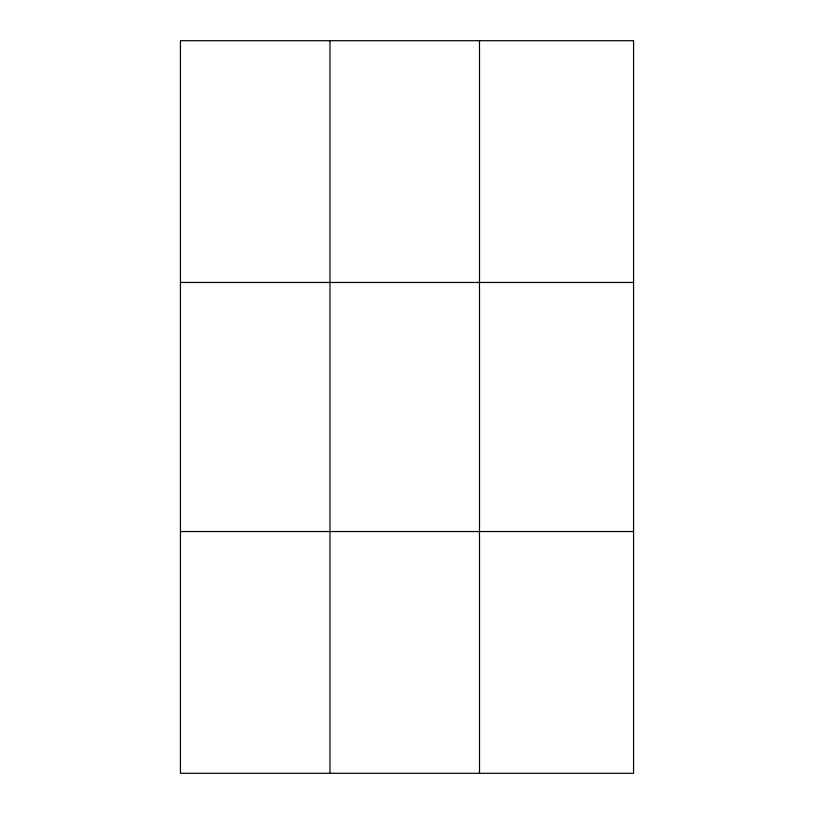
<?xml version="1.0" encoding="UTF-8"?>
<svg xmlns="http://www.w3.org/2000/svg" width="814" height="814" viewBox="0 0 814 814"><rect width="100%" height="100%" fill="white"/><g stroke="black" fill="none" stroke-linecap="round" stroke-linejoin="round"><path stroke-width="1.22" d="M329.965 773.3L329.965 40.7M479.497 773.3L479.497 40.7M180.433 282.458L633.567 282.458M180.433 531.542L633.567 531.542M633.567 40.7L633.567 773.3L180.433 773.3L180.433 40.7L633.567 40.7"/></g></svg>
